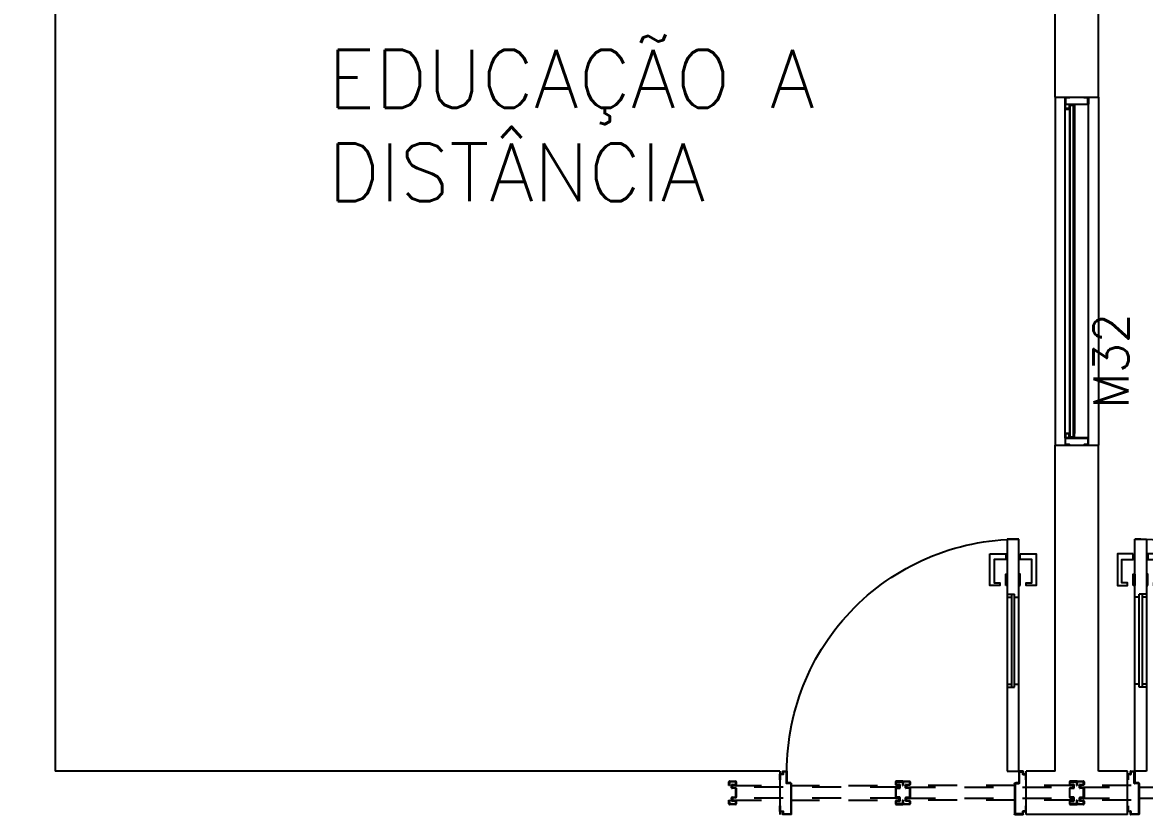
# Model space of a CAD drawing. Header units: millimetres. Extents: x 2801 to 3319, y 1187 to 1422.
# Drawn here: x 3135.912 to 3139.784, y 1279.4 to 1282.133 of the extents above; entities that cross this region are included whole.
import ezdxf

# ---------------------------------------------------------------- set-up
doc = ezdxf.new("R2010")
doc.units = ezdxf.units.MM
doc.linetypes.add('HIDDEN', pattern=[0.375, 0.25, -0.125])
for name, color, linetype in [('AR-ALV', 2, 'Continuous'), ('AR-ESQ', 1, 'Continuous'), ('AR-PEITORIL', 1, 'Continuous'), ('AR-PORTA', 1, 'Continuous'), ('AR-TALUDE', 1, 'Continuous'), ('AR-TXTESQ1-CONG', 1, 'Continuous'), ('DT-ESQ-BAGUETE-C', 2, 'Continuous'), ('DT-ESQ-BAGUETE-V', 1, 'Continuous'), ('DT-ESQ-CHAPA DOBRADA-V', 1, 'Continuous'), ('DT-ESQ-MARCO-V', 1, 'Continuous'), ('DT-ESQ-PERFIL U-C', 2, 'Continuous'), ('DT-ESQ-PROJ', 1, 'HIDDEN'), ('DT-ESQ-VIDRO-C', 2, 'Continuous'), ('maçaneta', 1, 'Continuous'), ('mov', 1, 'Continuous'), ('PM-PERFIL U-C', 2, 'Continuous'), ('PM-VIDRO', 1, 'Continuous'), ('pm1', 2, 'Continuous'), ('pm2', 2, 'Continuous'), ('TEXTO', 2, 'Continuous')]:
    doc.layers.add(name, color=color, linetype=linetype)
doc.styles.add('S12', font='simplex.shx', dxfattribs={"width": 1.1, "height": 0.12})
doc.styles.add('UNB-100', font='simplex.shx', dxfattribs={"height": 0.2})

# ---------------------------------------------------------------- blocks, each defined once
blk = doc.blocks.new('EF138-P')
at = {"layer": 'DT-ESQ-PROJ', "ltscale": 0.1}
for points in [[(0.02499999999986358, -0.1035000000009632), (0.02499999999992042, -0.1134999999999309, -0.414213562373095), (0.02349999999989905, -0.1149999999999523), (0.001500000000078217, -0.1149999999998954, -0.414213562389744), (0, -0.1134999999999309), (0, -0.0999999999999659), (0.001500000000078217, -0.1000000000000227), (0.00150000000013506, -0.1129999999999995, 0.4142135623397968), (0.002000000000066393, -0.1134999999999877), (0.02299999999996771, -0.1134999999999309, 0.414213562373095), (0.02349999999989905, -0.1129999999999995), (0.02350000000001273, -0.1035000000008495), (0.01049999999980855, -0.1035000000009063, -0.4142135623721699), (0.008999999999787178, -0.1020000000008849), (0.008999999999900865, -0.09200000000095088, -0.4142135623716471), (0.01049999999986539, -0.09050000000087266), (0.02349999999995589, -0.09050000000075897), (0.02349999999995589, -0.05949999999916145), (0.01049999999986539, -0.05949999999904776, -0.4142135623716471), (0.008999999999787178, -0.05799999999908323), (0.008999999999787178, -0.04799999999909232, -0.4142135623721699), (0.01049999999975171, -0.04649999999912779), (0.02349999999989905, -0.04649999999912779), (0.02349999999995589, -0.03700000000003456, 0.414213562373095), (0.02299999999991087, -0.03649999999998954), (0.002000000000123237, -0.03650000000004638, 0.4142135623397968), (0.001500000000078217, -0.03699999999992087), (0.001500000000078217, -0.04999999999995453), (0, -0.05000000000001137), (0, -0.03650000000004638, -0.4142135623897441), (0.001500000000078217, -0.03500000000008185), (0.02349999999989905, -0.03500000000002501, -0.414213562373095), (0.02499999999992042, -0.03650000000004638), (0.02499999999986358, -0.04649999999901411, -0.414213562373095), (0.02349999999989905, -0.04799999999903548), (0.01049999999986539, -0.04799999999903548), (0.01049999999986539, -0.05799999999902639), (0.02349999999989905, -0.05799999999902639), (0.02349999999989905, -0.05799999999902639, -0.414213562373095), (0.02499999999986358, -0.05949999999899092), (0.02499999999986358, -0.09050000000098635, -0.414213562373095), (0.02349999999989905, -0.09200000000100772), (0.02349999999989905, -0.09200000000095088), (0.01049999999986539, -0.09200000000095088), (0.01049999999986539, -0.1020000000009418), (0.02349999999989905, -0.1020000000009986, -0.414213562373095)], [(0.5750000000000455, -0.1035000000009632), (0.5749999999999886, -0.1134999999999309, 0.414213562373095), (0.57650000000001, -0.1149999999999523), (0.5984999999998308, -0.1149999999998954, 0.414213562389744), (0.599999999999909, -0.1134999999999309), (0.599999999999909, -0.0999999999999659), (0.5984999999998308, -0.1000000000000227), (0.598499999999774, -0.1129999999999995, -0.4142135623397968), (0.5979999999998427, -0.1134999999999877), (0.5769999999999413, -0.1134999999999309, -0.414213562373095), (0.57650000000001, -0.1129999999999995), (0.5764999999998963, -0.1035000000008495), (0.5895000000001005, -0.1035000000009063, 0.4142135623721699), (0.5910000000001219, -0.1020000000008849), (0.5910000000000082, -0.09200000000095088, 0.4142135623716471), (0.5895000000000437, -0.09050000000087266), (0.5764999999999532, -0.09050000000075897), (0.5764999999999532, -0.05949999999916145), (0.5895000000000437, -0.05949999999904776, 0.4142135623716471), (0.5910000000001219, -0.05799999999908323), (0.5910000000001219, -0.04799999999909232, 0.4142135623721699), (0.5895000000001573, -0.04649999999912779), (0.57650000000001, -0.04649999999912779), (0.5764999999999532, -0.03700000000003456, -0.414213562373095), (0.5769999999999982, -0.03649999999998954), (0.5979999999997858, -0.03650000000004638, -0.4142135623397968), (0.5984999999998308, -0.03699999999992087), (0.5984999999998308, -0.04999999999995453), (0.599999999999909, -0.05000000000001137), (0.599999999999909, -0.03650000000004638, 0.4142135623897441), (0.5984999999998308, -0.03500000000008185), (0.57650000000001, -0.03500000000002501, 0.414213562373095), (0.5749999999999886, -0.03650000000004638), (0.5750000000000455, -0.04649999999901411, 0.414213562373095), (0.57650000000001, -0.04799999999903548), (0.5895000000000437, -0.04799999999903548), (0.5895000000000437, -0.05799999999902639), (0.57650000000001, -0.05799999999902639), (0.57650000000001, -0.05799999999902639, 0.414213562373095), (0.5750000000000455, -0.05949999999899092), (0.5750000000000455, -0.09050000000098635, 0.414213562373095), (0.57650000000001, -0.09200000000100772), (0.57650000000001, -0.09200000000095088), (0.5895000000000437, -0.09200000000095088), (0.5895000000000437, -0.1020000000009418), (0.57650000000001, -0.1020000000009986, 0.414213562373095)], [(0.6249999999997726, -0.1035000000009632), (0.6249999999998295, -0.1134999999999309, -0.414213562373095), (0.6234999999998081, -0.1149999999999523), (0.6014999999999873, -0.1149999999998954, -0.414213562389744), (0.599999999999909, -0.1134999999999309), (0.599999999999909, -0.0999999999999659), (0.6014999999999873, -0.1000000000000227), (0.6015000000000441, -0.1129999999999995, 0.4142135623397968), (0.6019999999999754, -0.1134999999999877), (0.6229999999998768, -0.1134999999999309, 0.414213562373095), (0.6234999999998081, -0.1129999999999995), (0.6234999999999218, -0.1035000000008495), (0.6104999999997176, -0.1035000000009063, -0.4142135623721699), (0.6089999999996962, -0.1020000000008849), (0.6089999999998099, -0.09200000000095088, -0.4142135623716471), (0.6104999999997744, -0.09050000000087266), (0.6234999999998649, -0.09050000000075897), (0.6234999999998649, -0.05949999999916145), (0.6104999999997744, -0.05949999999904776, -0.4142135623716471), (0.6089999999996962, -0.05799999999908323), (0.6089999999996962, -0.04799999999909232, -0.4142135623721699), (0.6104999999996608, -0.04649999999912779), (0.6234999999998081, -0.04649999999912779), (0.6234999999998649, -0.03700000000003456, 0.414213562373095), (0.6229999999998199, -0.03649999999998954), (0.6020000000000323, -0.03650000000004638, 0.4142135623397968), (0.6014999999999873, -0.03699999999992087), (0.6014999999999873, -0.04999999999995453), (0.599999999999909, -0.05000000000001137), (0.599999999999909, -0.03650000000004638, -0.4142135623897441), (0.6014999999999873, -0.03500000000008185), (0.6234999999998081, -0.03500000000002501, -0.414213562373095), (0.6249999999998295, -0.03650000000004638), (0.6249999999997726, -0.04649999999901411, -0.414213562373095), (0.6234999999998081, -0.04799999999903548), (0.6104999999997744, -0.04799999999903548), (0.6104999999997744, -0.05799999999902639), (0.6234999999998081, -0.05799999999902639), (0.6234999999998081, -0.05799999999902639, -0.414213562373095), (0.6249999999997726, -0.05949999999899092), (0.6249999999997726, -0.09050000000098635, -0.414213562373095), (0.6234999999998081, -0.09200000000100772), (0.6234999999998081, -0.09200000000095088), (0.6104999999997744, -0.09200000000095088), (0.6104999999997744, -0.1020000000009418), (0.6234999999998081, -0.1020000000009986, -0.414213562373095)], [(1.174999999999955, -0.1035000000009632), (1.174999999999898, -0.1134999999999309, 0.414213562373095), (1.176499999999919, -0.1149999999999523), (1.19849999999974, -0.1149999999998954, 0.414213562389744), (1.199999999999818, -0.1134999999999309), (1.199999999999818, -0.0999999999999659), (1.19849999999974, -0.1000000000000227), (1.198499999999683, -0.1129999999999995, -0.4142135623397968), (1.197999999999752, -0.1134999999999877), (1.17699999999985, -0.1134999999999309, -0.414213562373095), (1.176499999999919, -0.1129999999999995), (1.176499999999805, -0.1035000000008495), (1.18950000000001, -0.1035000000009063, 0.4142135623721699), (1.191000000000031, -0.1020000000008849), (1.190999999999917, -0.09200000000095088, 0.4142135623716471), (1.189499999999953, -0.09050000000087266), (1.176499999999862, -0.09050000000075897), (1.176499999999862, -0.05949999999916145), (1.189499999999953, -0.05949999999904776, 0.4142135623716471), (1.191000000000031, -0.05799999999908323), (1.191000000000031, -0.04799999999909232, 0.4142135623721699), (1.189500000000066, -0.04649999999912779), (1.176499999999919, -0.04649999999912779), (1.176499999999862, -0.03700000000003456, -0.414213562373095), (1.176999999999907, -0.03649999999998954), (1.197999999999695, -0.03650000000004638, -0.4142135623397968), (1.19849999999974, -0.03699999999992087), (1.19849999999974, -0.04999999999995453), (1.199999999999818, -0.05000000000001137), (1.199999999999818, -0.03650000000004638, 0.4142135623897441), (1.19849999999974, -0.03500000000008185), (1.176499999999919, -0.03500000000002501, 0.414213562373095), (1.174999999999898, -0.03650000000004638), (1.174999999999955, -0.04649999999901411, 0.414213562373095), (1.176499999999919, -0.04799999999903548), (1.189499999999953, -0.04799999999903548), (1.189499999999953, -0.05799999999902639), (1.176499999999919, -0.05799999999902639), (1.176499999999919, -0.05799999999902639, 0.414213562373095), (1.174999999999955, -0.05949999999899092), (1.174999999999955, -0.09050000000098635, 0.414213562373095), (1.176499999999919, -0.09200000000100772), (1.176499999999919, -0.09200000000095088), (1.189499999999953, -0.09200000000095088), (1.189499999999953, -0.1020000000009418), (1.176499999999919, -0.1020000000009986, 0.414213562373095)], [(1.224999999999682, -0.1035000000009632), (1.224999999999739, -0.1134999999999309, -0.414213562373095), (1.223499999999717, -0.1149999999999523), (1.201499999999896, -0.1149999999998954, -0.414213562389744), (1.199999999999818, -0.1134999999999309), (1.199999999999818, -0.0999999999999659), (1.201499999999896, -0.1000000000000227), (1.201499999999953, -0.1129999999999995, 0.4142135623397968), (1.201999999999884, -0.1134999999999877), (1.222999999999786, -0.1134999999999309, 0.414213562373095), (1.223499999999717, -0.1129999999999995), (1.223499999999831, -0.1035000000008495), (1.210499999999627, -0.1035000000009063, -0.4142135623721699), (1.208999999999605, -0.1020000000008849), (1.208999999999719, -0.09200000000095088, -0.4142135623716471), (1.210499999999683, -0.09050000000087266), (1.223499999999774, -0.09050000000075897), (1.223499999999774, -0.05949999999916145), (1.210499999999683, -0.05949999999904776, -0.4142135623716471), (1.208999999999605, -0.05799999999908323), (1.208999999999605, -0.04799999999909232, -0.4142135623721699), (1.21049999999957, -0.04649999999912779), (1.223499999999717, -0.04649999999912779), (1.223499999999774, -0.03700000000003456, 0.414213562373095), (1.222999999999729, -0.03649999999998954), (1.201999999999941, -0.03650000000004638, 0.4142135623397968), (1.201499999999896, -0.03699999999992087), (1.201499999999896, -0.04999999999995453), (1.199999999999818, -0.05000000000001137), (1.199999999999818, -0.03650000000004638, -0.4142135623897441), (1.201499999999896, -0.03500000000008185), (1.223499999999717, -0.03500000000002501, -0.414213562373095), (1.224999999999739, -0.03650000000004638), (1.224999999999682, -0.04649999999901411, -0.414213562373095), (1.223499999999717, -0.04799999999903548), (1.210499999999683, -0.04799999999903548), (1.210499999999683, -0.05799999999902639), (1.223499999999717, -0.05799999999902639), (1.223499999999717, -0.05799999999902639, -0.414213562373095), (1.224999999999682, -0.05949999999899092), (1.224999999999682, -0.09050000000098635, -0.414213562373095), (1.223499999999717, -0.09200000000100772), (1.223499999999717, -0.09200000000095088), (1.210499999999683, -0.09200000000095088), (1.210499999999683, -0.1020000000009418), (1.223499999999717, -0.1020000000009986, -0.414213562373095)]]:
    blk.add_lwpolyline(points, format="xyb", close=True, dxfattribs=at)
for points in [[(0.0124999999998181, -0.05599999999898841), (0.0124999999998181, -0.04999999999895977), (0.5874999999999773, -0.04999999999901661), (0.5875000000000341, -0.05599999999904526)], [(1.1875, -0.05599999999898841), (1.1875, -0.04999999999895977), (0.6124999999998408, -0.04999999999901661), (0.612499999999784, -0.05599999999904526)], [(1.787499999999909, -0.05599999999898841), (1.787499999999909, -0.04999999999895977), (1.21249999999975, -0.04999999999901661), (1.212499999999693, -0.05599999999904526)], [(0.0124999999998181, -0.09400000000098885), (0.0124999999998181, -0.1000000000010175), (0.5874999999999773, -0.1000000000009607), (0.5875000000000341, -0.094000000000932)], [(1.1875, -0.09400000000098885), (1.1875, -0.1000000000010175), (0.6124999999998408, -0.1000000000009607), (0.612499999999784, -0.094000000000932)], [(1.787499999999909, -0.09400000000098885), (1.787499999999909, -0.1000000000010175), (1.21249999999975, -0.1000000000009607), (1.212499999999693, -0.094000000000932)]]:
    blk.add_lwpolyline(points, close=True, dxfattribs=at)
blk = doc.blocks.new('EF05-P')
at = {"layer": 'DT-ESQ-BAGUETE-C', "ltscale": 0.1}
blk.add_lwpolyline([(0.03899999999981674, -0.04999999999989768), (0.0254999999999086, -0.04999999999989768), (0.02549999999996544, -0.04849999999984789), (0.03899999999970305, -0.04849999999993315), (0.03899999999970305, -0.03650000000021691), (0.02549999999996544, -0.03650000000010323), (0.0254999999999086, -0.03500000000005343), (0.03899999999981674, -0.03499999999999659, -0.4142135623830846), (0.04049999999989495, -0.03650000000001796), (0.04049999999983811, -0.04849999999987631, -0.4142135623709857)], format="xyb", close=True, dxfattribs=at)
at = {"layer": 'DT-ESQ-BAGUETE-C', "color": 2, "ltscale": 0.1}
blk.add_lwpolyline([(1.160999999999945, -0.04999999999989768), (1.174499999999853, -0.04999999999989768), (1.174499999999796, -0.04849999999984789), (1.161000000000058, -0.04849999999993315), (1.161000000000058, -0.03650000000021691), (1.174499999999796, -0.03650000000010323), (1.174499999999853, -0.03500000000005343), (1.160999999999945, -0.03499999999999659, 0.4142135623830846), (1.159499999999866, -0.03650000000001796), (1.159499999999923, -0.04849999999987631, 0.4142135623709857)], format="xyb", close=True, dxfattribs=at)
at = {"layer": 'DT-ESQ-BAGUETE-V', "color": 2, "ltscale": 0.1}
blk.add_line((1.160999999999945, -0.04999999999989768), (0.03899999999981674, -0.04999999999989768), dxfattribs=at)
at = {"layer": 'DT-ESQ-CHAPA DOBRADA-V', "color": 2, "ltscale": 0.1}
blk.add_line((1.160000000000252, -0.06700000000023465), (0.03999999999956572, -0.06700000000023465), dxfattribs=at)
at = {"layer": 'DT-ESQ-MARCO-V', "color": 1, "ltscale": 0.1}
for p, q in [((0.02349999999978536, -0.03500000000002501), (1.176499999999976, -0.03500000000002501)), ((0.0234999999998422, -0.1149999999999523), (1.176499999999976, -0.1149999999999523))]:
    blk.add_line(p, q, dxfattribs=at)
at = {"layer": 'DT-ESQ-PERFIL U-C', "color": 2, "ltscale": 0.1}
for points in [[(0.02499999999997726, -0.06550000000007117), (0.02499999999997726, -0.06550000000007117, 0.414213562373095), (0.02349999999995589, -0.06700000000006412), (0.02349999999995589, -0.1134999999999877), (0.00150000000013506, -0.113500000000073), (0.001500000000021373, -0.0999999999999659), (0, -0.0999999999999659), (-1.13686837721616e-13, -0.1135000000000446, 0.4142135623619956), (0.001499999999907686, -0.1150000000000091), (0.0234999999998422, -0.1149999999999523, 0.4142135623730952), (0.02499999999986358, -0.1134999999999877), (0.02499999999986358, -0.0670000000001778), (0.03999999999956572, -0.06700000000020623, 0.9999999999999999), (0.03999999999956572, -0.06399999999999295), (0.02499999999992042, -0.06399999999999295), (0.02499999999986358, -0.03650000000004638, 0.414213562373095), (0.0234999999998422, -0.03500000000002501), (0.001500000000021373, -0.03500000000002501, 0.4142135623789993), (0, -0.03650000000004638), (0, -0.05000000000001137), (0.001500000000078217, -0.04999999999995453), (0.001500000000078217, -0.03650000000001796), (0.02349999999989905, -0.03649999999998954), (0.02349999999995589, -0.06400000000010664, 0.4142135623732842), (0.02499999999997726, -0.06550000000009959), (0.0399999999996794, -0.06550000000007117)], [(1.174999999999784, -0.06550000000007117), (1.174999999999784, -0.06550000000007117, -0.414213562373095), (1.176499999999805, -0.06700000000006412), (1.176499999999805, -0.1134999999999877), (1.198499999999626, -0.113500000000073), (1.19849999999974, -0.0999999999999659), (1.199999999999761, -0.0999999999999659), (1.199999999999875, -0.1135000000000446, -0.4142135623619956), (1.198499999999854, -0.1150000000000091), (1.176499999999919, -0.1149999999999523, -0.4142135623730952), (1.174999999999898, -0.1134999999999877), (1.174999999999898, -0.0670000000001778), (1.160000000000196, -0.06700000000020623, -0.9999999999999999), (1.160000000000196, -0.06399999999999295), (1.174999999999841, -0.06399999999999295), (1.174999999999898, -0.03650000000004638, -0.414213562373095), (1.176499999999919, -0.03500000000002501), (1.19849999999974, -0.03500000000002501, -0.4142135623789993), (1.199999999999761, -0.03650000000004638), (1.199999999999761, -0.05000000000001137), (1.198499999999683, -0.04999999999995453), (1.198499999999683, -0.03650000000001796), (1.176499999999862, -0.03649999999998954), (1.176499999999805, -0.06400000000010664, -0.4142135623732842), (1.174999999999784, -0.06550000000009959), (1.160000000000082, -0.06550000000007117)]]:
    blk.add_lwpolyline(points, format="xyb", dxfattribs=at)
at = {"layer": 'DT-ESQ-VIDRO-C', "color": 2, "ltscale": 0.1}
blk.add_lwpolyline([(0.02699999999992997, -0.06200000000004025), (0.02699999999992997, -0.0519999999999925), (1.172999999999888, -0.05200000000004934), (1.172999999999888, -0.06200000000009709)], close=True, dxfattribs=at)
blk = doc.blocks.new('PM3V-A')
at = {"layer": 'maçaneta'}
for points in [[(0.02000000039487138, 0.9000059496770149), (-0.03499999960513545, 0.9000059496770149), (-0.03499999960513545, 0.7900059496769728), (3.948611437820659e-10, 0.7900059496769728), (3.948611437820659e-10, 0.8000059496769637), (-0.01999999960514909, 0.8000059496769637), (-0.01999999960514909, 0.8785059496770117, -0.4142135623673084), (-0.01849999960515614, 0.8800059496769762), (0.02000000039487138, 0.8800059496770046)], [(0.1250000003948327, 0.9000059496770149), (0.07000000039479748, 0.9000059496770433), (0.07000000039479748, 0.8800059496770046), (0.1085000003948534, 0.8800059496769762, -0.4142135623728582), (0.1100000003948464, 0.8785059496769833), (0.1100000003948464, 0.8000059496769637), (0.09000000039480771, 0.8000059496769637), (0.09000000039480771, 0.7900059496769728), (0.1250000003948043, 0.7900059496769728)]]:
    blk.add_lwpolyline(points, format="xyb", close=True, dxfattribs=at)
for points in [[(0.0200000003948998, 0.7900059496778823), (0.0200000003948998, 0.8300059496779028), (0.02500000039489525, 0.8300059496779028), (0.02500000039489525, 0.7900059496778823)], [(0.07000000039485432, 0.7900059496778823), (0.07000000039485432, 0.8300059496779028), (0.06500000039485887, 0.8300059496779028), (0.06500000039485887, 0.7900059496778823)]]:
    blk.add_lwpolyline(points, close=True, dxfattribs=at)
at = {"layer": 'mov'}
blk.add_arc((0.02500000044872208, 0.1500000000801279), 0.8000059495968698, 356.8471646673505, 90.00000000192941, dxfattribs=at)
at = {"layer": 'PM-PERFIL U-C'}
for p, q in [((4.488380778155943e-10, 0.1200000000837079), (4.488096561061639e-10, 0.1385000000837252)), ((0.002000000448819206, 0.1200000000836795), (4.488380778155943e-10, 0.1200000000837079)), ((0.001500000448802608, 0.1400000000837182), (0.01000000044880056, 0.1400000000836897)), ((0.002000000448819206, 0.1380000000837086), (0.002000000448819206, 0.1200000000836795)), ((0.01050000044876032, 0.1380000000837086), (0.002000000448819206, 0.1380000000837086)), ((0.01000000044880056, 0.1400000000836897), (0.01000000044880056, 0.1485000000837445)), ((0.01150000044879351, 0.1500000000837375), (0.02350000044873712, 0.1500000000837375)), ((0.01200000044878169, 0.1480000000836995), (0.01200000044875327, 0.1395000000837016)), ((0.02300000044872053, 0.1480000000836995), (0.01200000044878169, 0.1480000000836995)), ((0.02300000044872053, 0.108500000081223), (0.02300000044872053, 0.1480000000836995)), ((0.02500000044872197, 0.1500000000801279), (0.02500000031731053, 0.1090000000812071)), ((0.02500000044873008, 0.1485000000837445), (0.02500000044873008, 0.1090000000811827)), ((0.8250059500504132, 0.1485000000677147), (0.8250059500504132, 0.1090000000651529)), ((0.8385059500503498, 0.1500000000677076), (0.8265059500504062, 0.1500000000677076)), ((0.8270059500504228, 0.1480000000676697), (0.8380059500503616, 0.1480000000676697)), ((0.8270059500504228, 0.1085000000651931), (0.8270059500504228, 0.1480000000676697)), ((0.8380059500503616, 0.1480000000676697), (0.83800595005039, 0.1395000000676717)), ((0.839505950050383, 0.1380000000676788), (0.8480059500503241, 0.1380000000676788)), ((0.8400059500503427, 0.1400000000676599), (0.8400059500503427, 0.1485000000677147)), ((0.8485059500503407, 0.1400000000676883), (0.8400059500503427, 0.1400000000676599)), ((0.8480059500503241, 0.1380000000676788), (0.8480059500503241, 0.1200000000676497)), ((0.8480059500503241, 0.1200000000676497), (0.8500059500503052, 0.1200000000676781)), ((0.8500059500503052, 0.1200000000676781), (0.8500059500503336, 0.1385000000676954)), ((0.03800000044862162, 0.10700000008123), (0.02450000044871348, 0.10700000008123)), ((0.02500000031731053, 0.1090000000812071), (0.03500000033356254, 0.1090000000812071)), ((0.03850000044866664, 0.1090000000812396), (0.02500000044873008, 0.1090000000811827)), ((0.03800000044862162, 0.10700000008123), (0.0380000004487353, 0.002000000083741349)), ((0.04000000044865959, 0.1075000000812466), (0.04000000044871643, 0.001500000083667907)), ((0.8100059500504837, 0.1075000000652168), (0.8100059500504269, 0.001500000067638063)), ((0.8115059500504767, 0.1090000000652097), (0.8250059500504132, 0.1090000000651529)), ((0.8120059500505217, 0.1070000000652002), (0.8255059500504298, 0.1070000000652002)), ((0.8120059500505217, 0.1070000000652002), (0.812005950050408, 0.002000000067711505)), ((0.825188820691944, 0.1090000000812071), (0.815188820675692, 0.1090000000812071)), ((4.488380778155943e-10, 0.03000000008367609), (0.002000000448819206, 0.03000000008370451)), ((4.488096561061639e-10, 0.01150000008365881), (4.488380778155943e-10, 0.03000000008367609)), ((0.01000000044880056, 0.01000000008369428), (0.001500000448802608, 0.01000000008366586)), ((0.002000000448819206, 0.03000000008370451), (0.002000000448819206, 0.01200000008367541)), ((0.002000000448819206, 0.01200000008367541), (0.01050000044876032, 0.01200000008367541)), ((0.01000000044880056, 0.001500000083639486), (0.01000000044880056, 0.01000000008369428)), ((0.03849839395508314, 8.367495585304141e-11), (0.01150000044879351, 8.364653414361101e-11)), ((0.01200000044875327, 0.01050000008368246), (0.01200000044878169, 0.002000000083684506)), ((0.01200000044878169, 0.002000000083684506), (0.0380000004487353, 0.002000000083741349)), ((0.8115075565440601, 6.764511173429355e-11), (0.8385059500503498, 6.761669002486315e-11)), ((0.8380059500503616, 0.002000000067654661), (0.812005950050408, 0.002000000067711505)), ((0.8151888210250393, 1.110223024625157e-16), (0.8401888210413061, 1.110223024625157e-16)), ((0.83800595005039, 0.01050000006765262), (0.8380059500503616, 0.002000000067654661)), ((0.8480059500503241, 0.01200000006764557), (0.839505950050383, 0.01200000006764557)), ((0.8400059500503427, 0.001500000067609641), (0.8400059500503427, 0.01000000006766444)), ((0.8400059500503427, 0.01000000006766444), (0.8485059500503407, 0.01000000006763602)), ((0.8401888210092545, 0.01000000000000012), (0.8501888210092546, 0.01000000000000012)), ((0.8401888210413061, 1.110223024625157e-16), (0.8401888210092545, 0.01000000000000012)), ((0.8500059500503052, 0.03000000006764625), (0.8480059500503241, 0.03000000006767467)), ((0.8480059500503241, 0.03000000006767467), (0.8480059500503241, 0.01200000006764557)), ((0.8500059500503336, 0.01150000006762897), (0.8500059500503052, 0.03000000006764625))]:
    blk.add_line(p, q, dxfattribs=at)
for centre, radius, start, end in [((0.001500000448802608, 0.1385000000837252), 0.001499999999992951, 90, 180), ((0.01150000044882193, 0.1485000000837445), 0.001500000000021373, 90.00000000108614, 180), ((0.01050000044876032, 0.1395000000837016), 0.001499999999992951, 270, 0), ((0.02350000044873712, 0.148500000083773), 0.00149999999996453, 359.9999999989138, 90), ((0.8265059500504062, 0.1485000000677431), 0.00149999999996453, 90, 180.0000000010862), ((0.839505950050383, 0.1395000000676717), 0.001499999999992951, 180, 270), ((0.8385059500503214, 0.1485000000677147), 0.001500000000021373, 0, 89.99999999891384), ((0.8485059500503407, 0.1385000000676954), 0.001499999999992951, 0, 90), ((0.02450000044871348, 0.108500000081223), 0.0015, 180, 270.0000000003257), ((0.03850000044866664, 0.1075000000812466), 0.0015, 4.233954391964233e-11, 90.00000000013839), ((0.8115059500504767, 0.1075000000652168), 0.0015, 89.99999999986159, 179.9999999999577), ((0.8255059500504298, 0.1085000000651931), 0.0015, 269.9999999996743, 0), ((0.001500000448802608, 0.01150000008365881), 0.001499999999992951, 180, 270), ((0.01150000044882193, 0.001500000083639486), 0.001499999999992951, 180, 269.9999999989138), ((0.01050000044876032, 0.01050000008368246), 0.001499999999992951, 0, 90), ((0.03850000044872348, 0.001500000083667907), 0.001499999999992951, 269.9386364860718, 0), ((0.8115059500504198, 0.001500000067638063), 0.001499999999992951, 180, 270.0613635139281), ((0.839505950050383, 0.01050000006765262), 0.001499999999992951, 90, 180), ((0.8385059500503214, 0.001500000067609641), 0.001499999999992951, 270.0000000010862, 0), ((0.8485059500503407, 0.01150000006762897), 0.001499999999992951, 270, 0)]:
    blk.add_arc(centre, radius, start, end, dxfattribs=at)
at = {"layer": 'PM-VIDRO'}
for p, q in [((0.04000000043525198, 0.4500059496769979), (0.04000000042514951, 0.7500059496769979)), ((0.05000000042514952, 0.7500059496769983), (0.05000000043525199, 0.4500059496769978))]:
    blk.add_line(p, q, dxfattribs=at)
at = {"layer": 'pm1'}
for p, q in [((0.02500000042178208, 0.9500059496769978), (0.06500000042178211, 0.9500059496787979)), ((0.0250000004251496, 0.7500059496769979), (0.02500000042178208, 0.9500059496769978)), ((0.06500000042178211, 0.9500059496787979), (0.0650000004248128, 0.7600059496769976)), ((0.04000000042514862, 0.7500059496769979), (0.0250000004251496, 0.7500059496769979)), ((0.0650000004248128, 0.7600059496769976), (0.04000000042481278, 0.7600059496769979)), ((0.04000000042514951, 0.7500059496769979), (0.04000000042481278, 0.7600059496769979)), ((0.05000000042481278, 0.7600059496769979), (0.05000000042514952, 0.7500059496769981)), ((0.06500000042514953, 0.7500059496769979), (0.05000000042514952, 0.7500059496769981)), ((0.0650000004248128, 0.7600059496769943), (0.06500000042514953, 0.7500059496769881)), ((0.02500000044872208, 0.1500000000801279), (0.02500000043525197, 0.4500059496769979)), ((0.04000000043525198, 0.4500059496769979), (0.02500000043525197, 0.4500059496769979)), ((0.04000000043558871, 0.4400059496769978), (0.04000000043525198, 0.4500059496769979)), ((0.06500000043558873, 0.4400059496769978), (0.04000000043558871, 0.4400059496769978)), ((0.065000000435252, 0.4500059496769978), (0.05000000043525199, 0.4500059496769978)), ((0.05000000043525199, 0.4500059496769996), (0.05000000043558872, 0.4400059496769979)), ((0.065000000435252, 0.4500059496769978), (0.06500000043558873, 0.4400059496769942)), ((0.06500000043558873, 0.4400059496769978), (0.065000000448722, 0.1500000000819185)), ((0.065000000448722, 0.1500000000819185), (0.02500000044872208, 0.1500000000801279))]:
    blk.add_line(p, q, dxfattribs=at)
at = {"layer": 'pm2'}
for p, q in [((0.02500000043525197, 0.4500059496769979), (0.0250000004251496, 0.7500059496769979)), ((0.06500000042514953, 0.7500059496769979), (0.065000000435252, 0.4500059496769985))]:
    blk.add_line(p, q, dxfattribs=at)

msp = doc.modelspace()

# ---------------------------------------------------------------- linework, layer by layer
at = {"layer": 'AR-ALV'}
for p, q in [((3136.024910960713, 1282.999824475736), (3136.024910961177, 1279.549824478182)), ((3139.474910961391, 1281.874824475488), (3139.474910961392, 1282.999824475493)), ((3139.624910961391, 1281.874824475488), (3139.624910961391, 1282.999824475493)), ((3139.474910961391, 1281.874824475488), (3139.624910961391, 1281.874824475488)), ((3139.47491096139, 1279.549824480466), (3139.47491096139, 1280.674824475488)), ((3139.47491096139, 1280.674824475488), (3139.62491096139, 1280.674824475488)), ((3139.62491096139, 1279.549824480566), (3139.62491096139, 1280.674824475488)), ((3138.524905011339, 1279.549824479903), (3136.024910961177, 1279.549824478182)), ((3138.524905011339, 1279.54982448189), (3138.524905011339, 1279.39982448189)), ((3139.37491096139, 1279.3998244804), (3139.37491096139, 1279.5498244804)), ((3139.47491096139, 1279.549824480466), (3139.37491096139, 1279.5498244804)), ((3139.72491096139, 1279.549824480632), (3139.62491096139, 1279.549824480566)), ((3139.72491096139, 1279.399824480632), (3139.72491096139, 1279.549824480632)), ((3139.72491096139, 1279.399824480632), (3139.37491096139, 1279.3998244804))]:
    msp.add_line(p, q, dxfattribs=at)
at = {"layer": 'AR-PEITORIL'}
for p, q in [((3139.474910961391, 1281.874824475488), (3139.47491096139, 1280.674824475488)), ((3139.624910961391, 1281.874824475488), (3139.624910961391, 1280.674824475488))]:
    msp.add_line(p, q, dxfattribs=at)
at = {"layer": 'AR-TALUDE'}
msp.add_open_spline([(3124.367520048457, 1268.258363632153), (3124.870720465779, 1261.760641676904), (3127.557163986593, 1246.764768064535), (3144.941739836424, 1233.619110866571), (3156.167295467327, 1236.33211680032), (3164.448444616003, 1242.031675050845), (3171.625426117653, 1254.533934361421), (3176.631566463893, 1265.463957913044), (3181.195560972501, 1274.178216236898), (3183.240754150351, 1280.081647078747)], degree=3, knots=[0.8746025593462289, 0.8746025593462289, 0.8746025593462289, 0.8746025593462289, 13.03361332102234, 24.30081684515709, 33.99428804741716, 45.62347653438215, 57.31140551805301, 66.54435536620952, 85.146678999399, 85.146678999399, 85.146678999399, 85.146678999399], dxfattribs=at)

# ---------------------------------------------------------------- block references
at = {"layer": 'AR-ESQ', "rotation": 90}
msp.add_blockref('EF05-P', (3139.47491096139, 1280.674824475488), dxfattribs=at)
at = {"layer": 'AR-ESQ'}
msp.add_blockref('EF138-P', (3138.349910961183, 1279.549824477718), dxfattribs=at)
at = {"layer": 'AR-PORTA', "xscale": -1}
msp.add_blockref('PM3V-A', (3139.37491096139, 1279.399824480566), dxfattribs=at)
at = {"layer": 'AR-PORTA'}
msp.add_blockref('PM3V-A', (3139.72491096139, 1279.399824480566), dxfattribs=at)

# ---------------------------------------------------------------- texts
at = {"layer": 'AR-TXTESQ1-CONG', "style": 'S12'}
msp.add_text('M32', height=0.12, rotation=90, dxfattribs=at).set_placement((3139.72781499632, 1280.800515133311))
at = {"layer": 'TEXTO', "style": 'UNB-100'}
for s, p in [('EDUCAÇÃO A', (3136.96571611612, 1281.838664487546)), ('DISTÂNCIA', (3136.96571611612, 1281.515873044722))]:
    msp.add_text(s, height=0.2, dxfattribs=at).set_placement(p)

doc.saveas('drawing.dxf')
